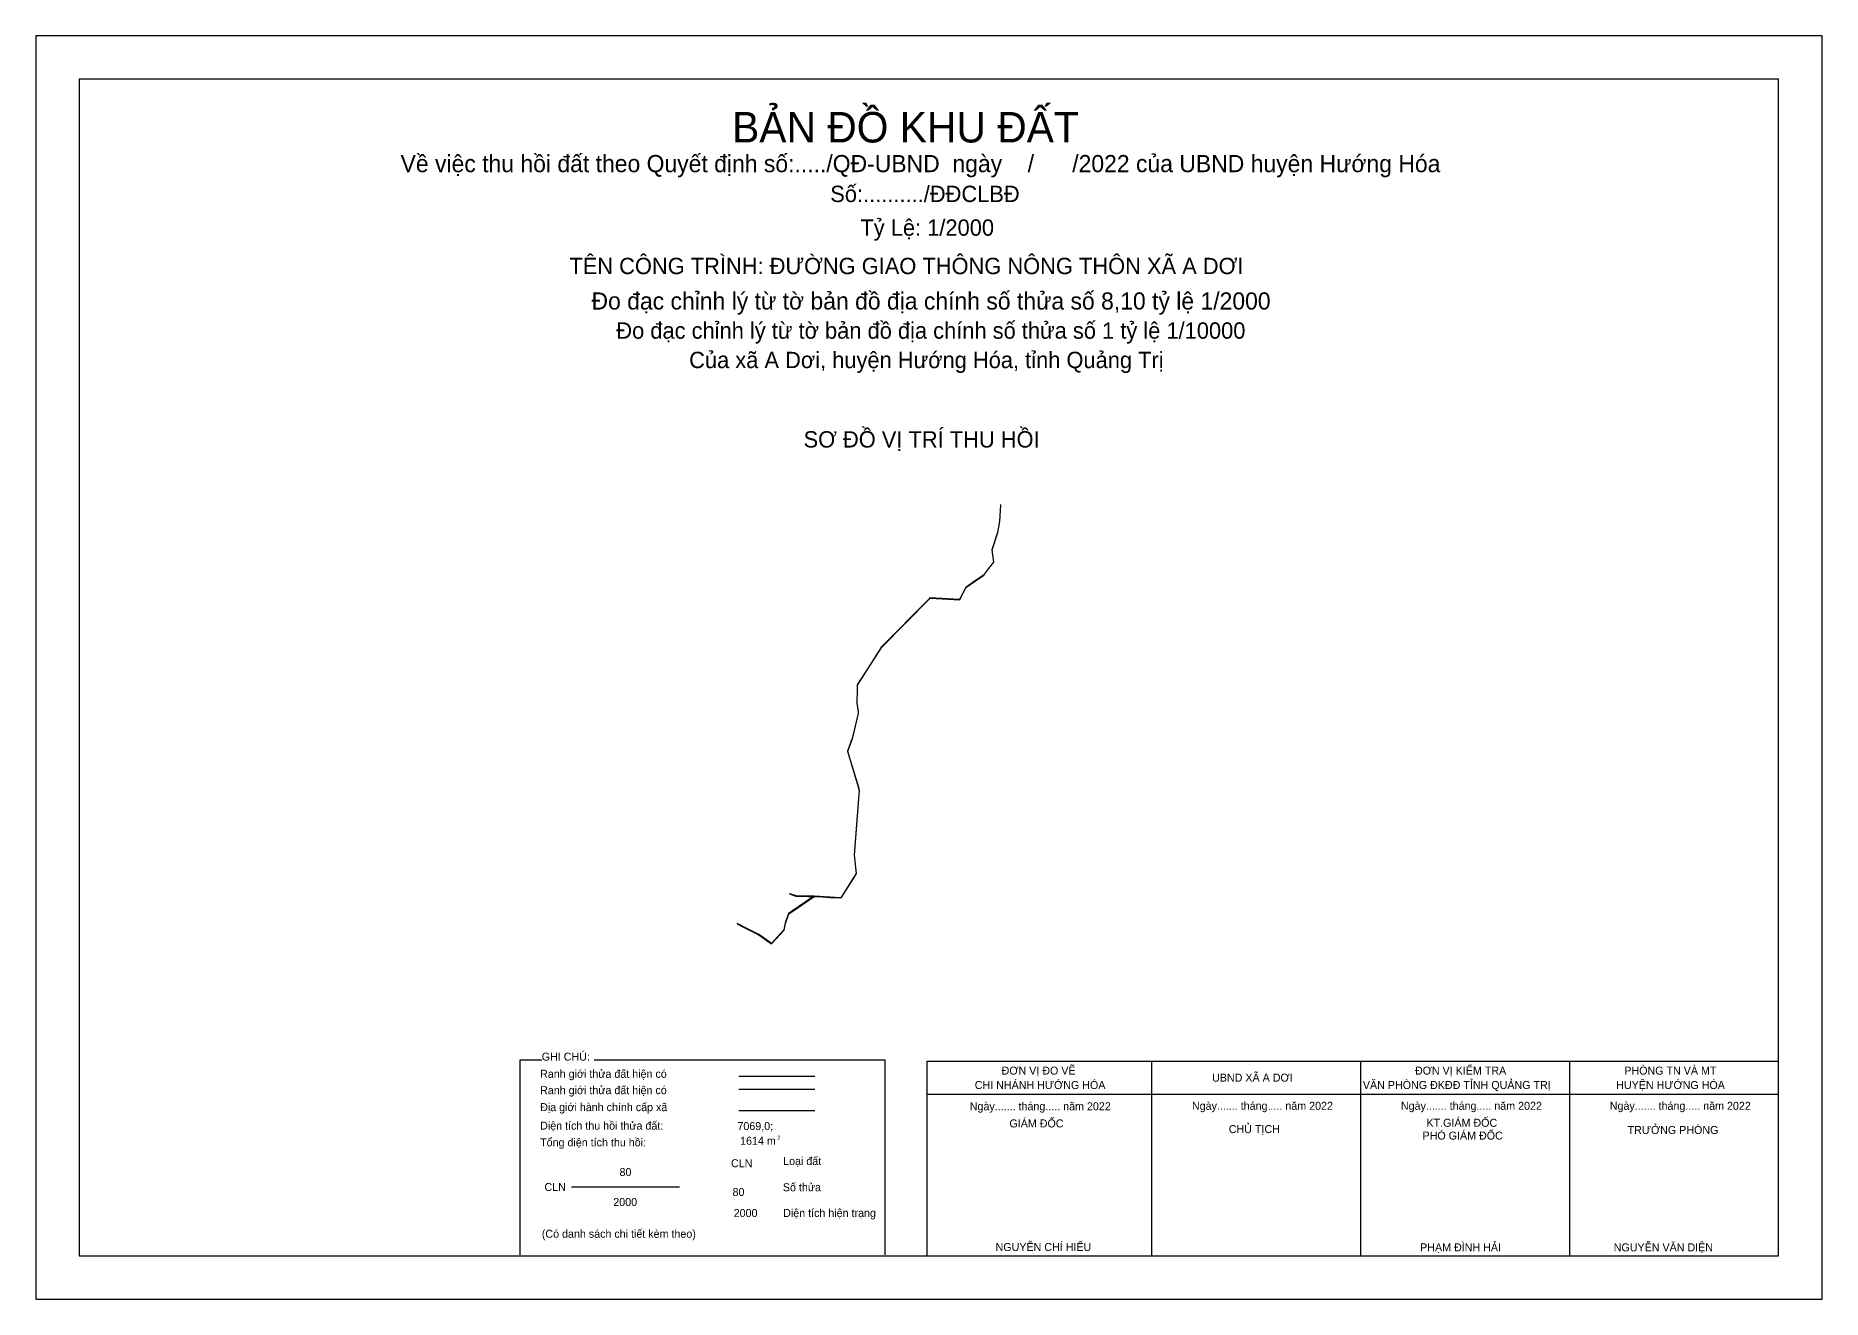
# Model space of a CAD drawing. Extents: x 550269 to 552515, y 1824424 to 1825726.
# Drawn here: x 550408.4 to 550609.3, y 1825151.5 to 1825293.6 of the extents above; entities that cross this region are included whole.
import ezdxf

# ---------------------------------------------------------------- set-up
doc = ezdxf.new("R2010")
doc.units = 0
doc.layers.add('Level 19', color=7, linetype='Continuous')
doc.layers.add('Level 30', color=7, linetype='Continuous')

msp = doc.modelspace()

# ---------------------------------------------------------------- linework, layer by layer
at = {"layer": 'Level 19'}
for p, q in [((550462.9, 1825178.37), (550465.32, 1825178.37)), ((550462.9, 1825156.44), (550462.9, 1825178.37)), ((550471.22, 1825178.37), (550503.96, 1825178.37)), ((550503.96, 1825156.44), (550503.96, 1825178.37)), ((550533.94, 1825178.23), (550557.44, 1825178.23)), ((550533.94, 1825174.53), (550533.94, 1825178.23)), ((550557.44, 1825178.23), (550580.94, 1825178.23)), ((550557.44, 1825174.53), (550557.44, 1825178.23)), ((550580.94, 1825178.23), (550604.43, 1825178.23)), ((550580.94, 1825174.53), (550580.94, 1825178.23)), ((550604.43, 1825174.53), (550604.43, 1825178.23)), ((550487.48, 1825176.53), (550496.02, 1825176.53)), ((550487.48, 1825175.08), (550496.02, 1825175.08)), ((550508.67, 1825174.53), (550533.94, 1825174.53)), ((550508.67, 1825156.35), (550508.67, 1825174.53)), ((550533.94, 1825174.53), (550557.44, 1825174.53)), ((550533.94, 1825156.35), (550533.94, 1825174.53)), ((550557.44, 1825174.53), (550580.94, 1825174.53)), ((550557.44, 1825156.35), (550557.44, 1825174.53)), ((550580.94, 1825174.53), (550604.43, 1825174.53)), ((550580.94, 1825156.35), (550580.94, 1825174.53)), ((550604.43, 1825156.35), (550604.43, 1825174.53)), ((550487.48, 1825172.7), (550496.02, 1825172.7)), ((550468.67, 1825164.08), (550480.8, 1825164.08)), ((550508.67, 1825156.35), (550533.94, 1825156.35)), ((550533.94, 1825156.35), (550557.44, 1825156.35)), ((550557.44, 1825156.35), (550580.94, 1825156.35)), ((550580.94, 1825156.35), (550604.43, 1825156.35))]:
    msp.add_line(p, q, dxfattribs=at)
for points in [[(550609.33, 1825293.57), (550408.41, 1825293.57), (550408.41, 1825151.45), (550609.33, 1825151.45), (550609.33, 1825293.57)], [(550604.43, 1825178.23), (550604.43, 1825288.67), (550413.31, 1825288.67), (550413.31, 1825156.35), (550508.67, 1825156.35)], [(550508.67, 1825174.53), (550508.67, 1825178.23), (550533.94, 1825178.23)]]:
    msp.add_lwpolyline(points, dxfattribs=at)
at = {"layer": 'Level 30'}
msp.add_lwpolyline([(550487.29, 1825193.69), (550487.79, 1825193.43), (550488.09, 1825193.28), (550489.67, 1825192.48), (550489.95, 1825192.28), (550490.58, 1825191.84), (550491.17, 1825191.42), (550492.58, 1825192.98), (550492.74, 1825193.73), (550493.11, 1825194.81), (550493.46, 1825195.04), (550495.96, 1825196.75), (550496.88, 1825196.7), (550497.75, 1825196.65), (550498.99, 1825196.59), (550500.38, 1825198.79), (550500.72, 1825199.34), (550500.48, 1825201.41), (550500.64, 1825203.34), (550501.03, 1825208.23), (550501.07, 1825208.67), (550501, 1825208.92), (550500.97, 1825209.01), (550499.95, 1825212.42), (550499.75, 1825213.09), (550500.31, 1825214.64), (550500.96, 1825217.32), (550500.93, 1825217.55), (550500.78, 1825218.49), (550500.82, 1825220), (550500.84, 1825220.54), (550502.14, 1825222.57), (550503.58, 1825224.79), (550508.87, 1825230.16), (550508.99, 1825230.29), (550512.34, 1825230.11), (550513.03, 1825231.49), (550514.1, 1825232.24), (550515.04, 1825232.89), (550515.6, 1825233.63), (550516.15, 1825234.36), (550515.97, 1825235.76), (550516.61, 1825237.7), (550516.84, 1825238.93), (550516.95, 1825240.81), (550516.92, 1825240.81), (550516.8, 1825238.93), (550516.57, 1825237.71), (550515.93, 1825235.76), (550516.11, 1825234.37), (550515.56, 1825233.64), (550515.02, 1825232.91), (550514.08, 1825232.27), (550513, 1825231.52), (550512.32, 1825230.15), (550508.98, 1825230.33), (550508.85, 1825230.2), (550503.55, 1825224.82), (550502.12, 1825222.6), (550500.8, 1825220.55), (550500.79, 1825219.99), (550500.75, 1825218.49), (550500.89, 1825217.54), (550500.92, 1825217.33), (550500.27, 1825214.66), (550499.71, 1825213.09), (550499.9, 1825212.46), (550500.94, 1825208.98), (550500.96, 1825208.89), (550501.03, 1825208.67), (550501, 1825208.24), (550500.6, 1825203.37), (550500.44, 1825201.41), (550500.68, 1825199.34), (550500.34, 1825198.8), (550498.97, 1825196.62), (550497.74, 1825196.69), (550495.95, 1825196.78), (550495.28, 1825196.8), (550493.93, 1825196.81), (550493.93, 1825196.81), (550493.21, 1825197.07), (550493.19, 1825197.04), (550493.89, 1825196.79), (550493.92, 1825196.78), (550495.27, 1825196.76), (550495.9, 1825196.75), (550493.42, 1825195.06), (550493.08, 1825194.83), (550492.71, 1825193.74), (550492.54, 1825193), (550491.16, 1825191.47), (550490.61, 1825191.86), (550489.98, 1825192.31), (550489.68, 1825192.51), (550488.09, 1825193.32), (550487.82, 1825193.46), (550487.3, 1825193.72)], dxfattribs=at)

# ---------------------------------------------------------------- texts
at = {"layer": 'Level 19'}
for s, height, p in [('BẢN ĐỒ KHU ĐẤT', 3.4303, (550486.73, 1825281.56)), ('Về việc thu hồi đất theo Quyết định số:...../QĐ-UBND  ngày    /      /2022 của UBND huyện Hướng Hóa', 1.9284, (550449.45, 1825278.22)), ('Số:........../ĐĐCLBĐ', 1.8377, (550497.77, 1825274.86)), ('Tỷ Lệ: 1/2000', 1.8377, (550501.16, 1825271.07)), ('TÊN CÔNG TRÌNH: ĐƯỜNG GIAO THÔNG NÔNG THÔN XÃ A DƠI', 1.8377, (550468.43, 1825266.75)), ('Đo đạc chỉnh lý từ tờ bản đồ địa chính số thửa số 8,10 tỷ lệ 1/2000', 1.9279, (550470.92, 1825262.77)), ('Đo đạc chỉnh lý từ tờ bản đồ địa chính số thửa số 1 tỷ lệ 1/10000', 1.8377, (550473.71, 1825259.49)), ('Của xã A Dơi, huyện Hướng Hóa, tỉnh Quảng Trị', 1.8377, (550481.9, 1825256.18)), ('SƠ ĐỒ VỊ TRÍ THU HỒI', 1.8377, (550494.77, 1825247.25)), ('GHI CHÚ:', 0.9, (550465.32, 1825178.29)), ('Ranh giới thửa đất hiện có', 0.9, (550465.14, 1825176.36)), ('CHI NHÁNH HƯỚNG HÓA', 0.9, (550514.02, 1825175.1)), ('ĐƠN VỊ ĐO VẼ', 0.9, (550517.04, 1825176.72)), ('UBND XÃ A DƠI', 0.9, (550540.71, 1825175.93)), ('VĂN PHÒNG ĐKĐĐ TỈNH QUẢNG TRỊ', 0.9, (550557.67, 1825175.1)), ('ĐƠN VỊ KIỂM TRA', 0.9, (550563.53, 1825176.72)), ('HUYỆN HƯỚNG HÓA', 0.9, (550586.16, 1825175.1)), ('PHÒNG TN VÀ MT', 0.9, (550587.07, 1825176.72)), ('Ranh giới thửa đất hiện có', 0.9, (550465.14, 1825174.52)), ('Địa giới hành chính cấp xã', 0.9, (550465.14, 1825172.61)), ('Ngày....... tháng..... năm 2022', 0.9, (550513.46, 1825172.71)), ('GIÁM ĐỐC', 0.9, (550517.92, 1825170.78)), ('Ngày....... tháng..... năm 2022', 0.9, (550538.45, 1825172.76)), ('Ngày....... tháng..... năm 2022', 0.9, (550561.95, 1825172.76)), ('KT.GIÁM ĐỐC', 0.9, (550564.82, 1825170.85)), ('Ngày....... tháng..... năm 2022', 0.9, (550585.44, 1825172.76)), ('Diện tích thu hồi thửa đất:', 0.9, (550465.14, 1825170.53)), ('7069,0;', 0.9, (550487.33, 1825170.48)), ('2', 0.45, (550491.82, 1825169.41)), ('CHỦ TỊCH', 0.9, (550542.59, 1825170.14)), ('PHÓ GIÁM ĐỐC', 0.9, (550564.38, 1825169.41)), ('TRƯỞNG PHÒNG', 0.9, (550587.44, 1825170.04)), ('Tổng diện tích thu hồi:', 0.9, (550465.14, 1825168.65)), ('1614 m', 0.9, (550487.63, 1825168.83)), ('80', 0.9, (550474.07, 1825165.31)), ('CLN', 0.9, (550486.61, 1825166.3)), ('Loại đất', 0.9, (550492.47, 1825166.55)), ('CLN', 0.9, (550465.63, 1825163.63)), ('80', 0.9, (550486.78, 1825163.07)), ('Số thửa', 0.9, (550492.44, 1825163.6)), ('2000', 0.9, (550473.37, 1825161.94)), ('2000', 0.9, (550486.91, 1825160.7)), ('Diện tích hiện trạng', 0.9, (550492.47, 1825160.71)), ('(Có danh sách chi tiết kèm theo)', 0.9, (550465.33, 1825158.37)), ('NGUYỄN CHÍ HIẾU', 0.9, (550516.36, 1825156.88)), ('PHẠM ĐÌNH HẢI', 0.9, (550564.11, 1825156.84)), ('NGUYỄN VĂN DIỆN', 0.9, (550585.88, 1825156.84))]:
    msp.add_text(s, height=height, dxfattribs=at).set_placement(p)

doc.saveas('drawing.dxf')
